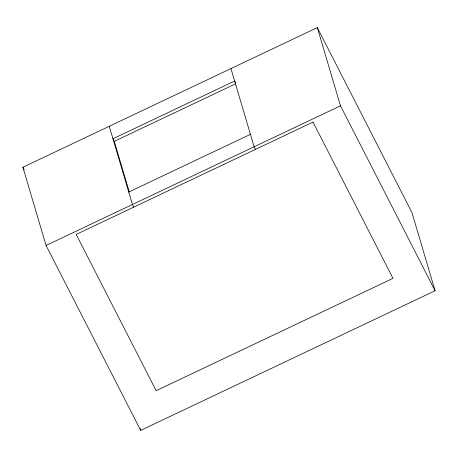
<?xml version="1.0" encoding="UTF-8"?>
<svg xmlns="http://www.w3.org/2000/svg" width="458" height="458" viewBox="0 0 458 458"><rect width="100%" height="100%" fill="white"/><g stroke="black" fill="none" stroke-linecap="round" stroke-linejoin="round"><path stroke-width="0.69" d="M22.9 167.256L317.314 27.612L411.931 212.529L435.1 290.744L140.686 430.388L46.069 245.471L22.9 167.256L24.2 169.798M234.645 81.026L112.949 138.751L114.282 141.356L129.259 191.925M114.282 141.356L235.332 83.94M128.738 192.051L250.434 134.331M46.069 245.471L340.483 105.827L317.314 27.612M340.483 105.827L435.1 290.744M234.908 81.547L235.71 83.11M255.455 149.394L254.121 146.789L230.952 68.574M133.759 207.113L132.425 204.508L109.262 126.293M140.079 428.327L140.686 430.388M313.026 122.086L76.188 234.422L156.149 390.691L392.987 278.355L313.026 122.086"/></g></svg>
